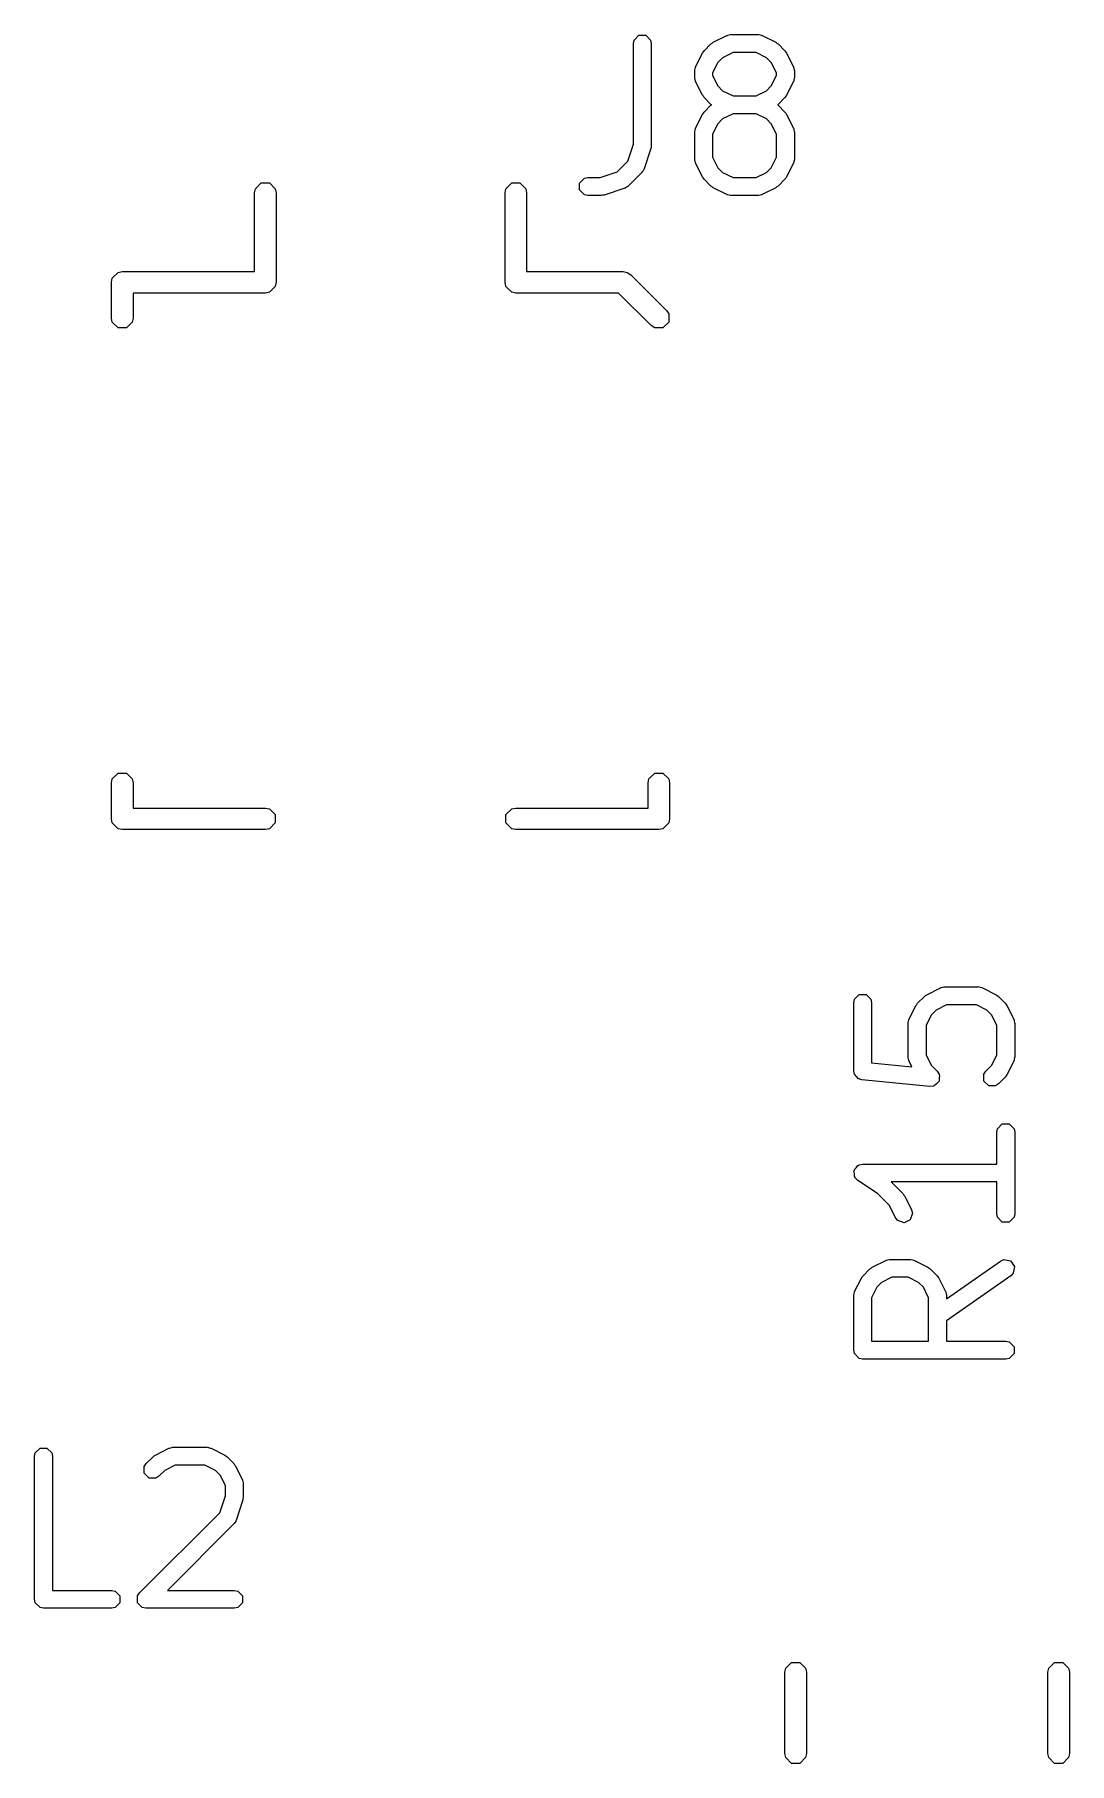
# Model space of a CAD drawing. Header units: inches. Extents: x -1.62 to 1.64, y 0 to 4.72.
# Drawn here: x 0.2337 to 0.4614, y 4.1188 to 4.4994 of the extents above; entities that cross this region are included whole.
import ezdxf

# ---------------------------------------------------------------- set-up
doc = ezdxf.new("R2010")
doc.units = ezdxf.units.IN
doc.header["$MEASUREMENT"] = 0
doc.layers.add('BLACK', color=250, linetype='CONTINUOUS')

msp = doc.modelspace()

# ---------------------------------------------------------------- linework, layer by layer
at = {"layer": 'BLACK', "linetype": 'CONTINUOUS'}
for p, q in [((0.36564, 4.4982), (0.3667, 4.49926)), ((0.3667, 4.49926), (0.36821, 4.49926)), ((0.36821, 4.49926), (0.36927, 4.4982)), ((0.38307, 4.49771), (0.38607, 4.49921)), ((0.38607, 4.49921), (0.38617, 4.49923)), ((0.38617, 4.49923), (0.3862, 4.49926)), ((0.3862, 4.49926), (0.38651, 4.49933)), ((0.38651, 4.49933), (0.38681, 4.49941)), ((0.38681, 4.49941), (0.38685, 4.49939)), ((0.38685, 4.49939), (0.38695, 4.49941)), ((0.38695, 4.49941), (0.39295, 4.49941)), ((0.39295, 4.49941), (0.39305, 4.49939)), ((0.39305, 4.49939), (0.39309, 4.49941)), ((0.39309, 4.49941), (0.39339, 4.49933)), ((0.39339, 4.49933), (0.3937, 4.49926)), ((0.3937, 4.49926), (0.39374, 4.49923)), ((0.39374, 4.49923), (0.39383, 4.49921)), ((0.39383, 4.49921), (0.39683, 4.49771)), ((0.36549, 4.49745), (0.36564, 4.4982)), ((0.36549, 4.47527), (0.36549, 4.49745)), ((0.36927, 4.4982), (0.36942, 4.49745)), ((0.36942, 4.49745), (0.36942, 4.47495)), ((0.37919, 4.49233), (0.38069, 4.49533)), ((0.38069, 4.49533), (0.38088, 4.49558)), ((0.38088, 4.49558), (0.38106, 4.49584)), ((0.38106, 4.49584), (0.38256, 4.49734)), ((0.38256, 4.49734), (0.38282, 4.49751)), ((0.38282, 4.49751), (0.38307, 4.49771)), ((0.38742, 4.49548), (0.38512, 4.49433)), ((0.39249, 4.49548), (0.38742, 4.49548)), ((0.39478, 4.49433), (0.39249, 4.49548)), ((0.39683, 4.49771), (0.39708, 4.49751)), ((0.39708, 4.49751), (0.39734, 4.49734)), ((0.39734, 4.49734), (0.39884, 4.49584)), ((0.39884, 4.49584), (0.39902, 4.49557)), ((0.39902, 4.49557), (0.39921, 4.49533)), ((0.39921, 4.49533), (0.40071, 4.49233)), ((0.37898, 4.49145), (0.379, 4.49154)), ((0.37898, 4.48995), (0.37898, 4.49145)), ((0.37899, 4.49159), (0.37907, 4.49189)), ((0.379, 4.49154), (0.37899, 4.49159)), ((0.37907, 4.49189), (0.37913, 4.4922)), ((0.37913, 4.4922), (0.37917, 4.49223)), ((0.37917, 4.49223), (0.37919, 4.49233)), ((0.38407, 4.49328), (0.38292, 4.49098)), ((0.38512, 4.49433), (0.38407, 4.49328)), ((0.39583, 4.49328), (0.39478, 4.49433)), ((0.39698, 4.49098), (0.39583, 4.49328)), ((0.40071, 4.49233), (0.40074, 4.49223)), ((0.40074, 4.49223), (0.40077, 4.4922)), ((0.40077, 4.4922), (0.40083, 4.49189)), ((0.40083, 4.49189), (0.40091, 4.49159)), ((0.40091, 4.49159), (0.4009, 4.49154)), ((0.4009, 4.49154), (0.40092, 4.49145)), ((0.40092, 4.49145), (0.40092, 4.48995)), ((0.379, 4.48985), (0.37898, 4.48995)), ((0.37899, 4.48981), (0.379, 4.48985)), ((0.37907, 4.4895), (0.37899, 4.48981)), ((0.37913, 4.48919), (0.37907, 4.4895)), ((0.37917, 4.48916), (0.37913, 4.48919)), ((0.37919, 4.48907), (0.37917, 4.48916)), ((0.38069, 4.48607), (0.37919, 4.48907)), ((0.38292, 4.49098), (0.38292, 4.49041)), ((0.38292, 4.49041), (0.38407, 4.48811)), ((0.38407, 4.48811), (0.38512, 4.48706)), ((0.39478, 4.48706), (0.39583, 4.48811)), ((0.39583, 4.48811), (0.39698, 4.49041)), ((0.39698, 4.49041), (0.39698, 4.49098)), ((0.40071, 4.48907), (0.39921, 4.48607)), ((0.40074, 4.48916), (0.40071, 4.48907)), ((0.40077, 4.48919), (0.40074, 4.48916)), ((0.40083, 4.4895), (0.40077, 4.48919)), ((0.40091, 4.48981), (0.40083, 4.4895)), ((0.40092, 4.48995), (0.4009, 4.48985)), ((0.4009, 4.48985), (0.40091, 4.48981)), ((0.38088, 4.48582), (0.38069, 4.48607)), ((0.38106, 4.48555), (0.38088, 4.48582)), ((0.38256, 4.48405), (0.38106, 4.48555)), ((0.38106, 4.48234), (0.38256, 4.48384)), ((0.38272, 4.48395), (0.38256, 4.48405)), ((0.38256, 4.48384), (0.38272, 4.48395)), ((0.38512, 4.48706), (0.38742, 4.48592)), ((0.38742, 4.48592), (0.39249, 4.48592)), ((0.39249, 4.48592), (0.39478, 4.48706)), ((0.39734, 4.48405), (0.39718, 4.48395)), ((0.39718, 4.48395), (0.39734, 4.48384)), ((0.39884, 4.48555), (0.39734, 4.48405)), ((0.39734, 4.48384), (0.39884, 4.48234)), ((0.39902, 4.48582), (0.39884, 4.48555)), ((0.39921, 4.48607), (0.39902, 4.48582)), ((0.37919, 4.47883), (0.38069, 4.48183)), ((0.38069, 4.48183), (0.38088, 4.48208)), ((0.38088, 4.48208), (0.38106, 4.48234)), ((0.38512, 4.48083), (0.38407, 4.47978)), ((0.38742, 4.48198), (0.38512, 4.48083)), ((0.39249, 4.48198), (0.38742, 4.48198)), ((0.39478, 4.48083), (0.39249, 4.48198)), ((0.39583, 4.47978), (0.39478, 4.48083)), ((0.39884, 4.48234), (0.39902, 4.48208)), ((0.39902, 4.48208), (0.39921, 4.48183)), ((0.39921, 4.48183), (0.40071, 4.47883)), ((0.37898, 4.47795), (0.379, 4.47804)), ((0.37898, 4.47195), (0.37898, 4.47795)), ((0.37899, 4.47809), (0.37907, 4.47839)), ((0.379, 4.47804), (0.37899, 4.47809)), ((0.37907, 4.47839), (0.37913, 4.4787)), ((0.37913, 4.4787), (0.37917, 4.47873)), ((0.37917, 4.47873), (0.37919, 4.47883)), ((0.38407, 4.47978), (0.38292, 4.47748)), ((0.38292, 4.47748), (0.38292, 4.47241)), ((0.39698, 4.47748), (0.39583, 4.47978)), ((0.39698, 4.47241), (0.39698, 4.47748)), ((0.40071, 4.47883), (0.40074, 4.47873)), ((0.40074, 4.47873), (0.40077, 4.4787)), ((0.40077, 4.4787), (0.40083, 4.47839)), ((0.40083, 4.47839), (0.40091, 4.47809)), ((0.40091, 4.47809), (0.4009, 4.47804)), ((0.4009, 4.47804), (0.40092, 4.47795)), ((0.40092, 4.47795), (0.40092, 4.47195)), ((0.36423, 4.47151), (0.36549, 4.47527)), ((0.36932, 4.47433), (0.36782, 4.46983)), ((0.36936, 4.47464), (0.36932, 4.47433)), ((0.36942, 4.47495), (0.36936, 4.47464)), ((0.38292, 4.47241), (0.38407, 4.47011)), ((0.39583, 4.47011), (0.39698, 4.47241)), ((0.35814, 4.46792), (0.36189, 4.46917)), ((0.36189, 4.46917), (0.36423, 4.47151)), ((0.36735, 4.46906), (0.36435, 4.46606)), ((0.3674, 4.46914), (0.36735, 4.46906)), ((0.36744, 4.46916), (0.3674, 4.46914)), ((0.3676, 4.46943), (0.36744, 4.46916)), ((0.36777, 4.4697), (0.3676, 4.46943)), ((0.36782, 4.46983), (0.36777, 4.46974)), ((0.36777, 4.46974), (0.36777, 4.4697)), ((0.379, 4.47185), (0.37898, 4.47195)), ((0.37899, 4.47181), (0.379, 4.47185)), ((0.37907, 4.4715), (0.37899, 4.47181)), ((0.37913, 4.47119), (0.37907, 4.4715)), ((0.37917, 4.47116), (0.37913, 4.47119)), ((0.37919, 4.47107), (0.37917, 4.47116)), ((0.38069, 4.46807), (0.37919, 4.47107)), ((0.38407, 4.47011), (0.38512, 4.46907)), ((0.38512, 4.46907), (0.38742, 4.46792)), ((0.39249, 4.46792), (0.39478, 4.46907)), ((0.39478, 4.46907), (0.39583, 4.47011)), ((0.40071, 4.47107), (0.39921, 4.46807)), ((0.40074, 4.47116), (0.40071, 4.47107)), ((0.40077, 4.47119), (0.40074, 4.47116)), ((0.40083, 4.4715), (0.40077, 4.47119)), ((0.40091, 4.47181), (0.40083, 4.4715)), ((0.40092, 4.47195), (0.4009, 4.47185)), ((0.4009, 4.47185), (0.40091, 4.47181)), ((0.28212, 4.46457), (0.2823, 4.46547)), ((0.2823, 4.46547), (0.28358, 4.46675)), ((0.28358, 4.46675), (0.28539, 4.46675)), ((0.28539, 4.46675), (0.28666, 4.46547)), ((0.28666, 4.46547), (0.28684, 4.46457)), ((0.33724, 4.46457), (0.33742, 4.46547)), ((0.33742, 4.46547), (0.3387, 4.46675)), ((0.3387, 4.46675), (0.3405, 4.46675)), ((0.3405, 4.46675), (0.34178, 4.46547)), ((0.34178, 4.46547), (0.34196, 4.46457)), ((0.35364, 4.4667), (0.3547, 4.46777)), ((0.35364, 4.4652), (0.35364, 4.4667)), ((0.3547, 4.46413), (0.35364, 4.4652)), ((0.3547, 4.46777), (0.35546, 4.46792)), ((0.35546, 4.46792), (0.35814, 4.46792)), ((0.36358, 4.46558), (0.35908, 4.46408)), ((0.36366, 4.46563), (0.36358, 4.46558)), ((0.36371, 4.46563), (0.36366, 4.46563)), ((0.36397, 4.46581), (0.36371, 4.46563)), ((0.36424, 4.46596), (0.36397, 4.46581)), ((0.36426, 4.466), (0.36424, 4.46596)), ((0.36435, 4.46606), (0.36426, 4.466)), ((0.38088, 4.46782), (0.38069, 4.46807)), ((0.38106, 4.46756), (0.38088, 4.46782)), ((0.38256, 4.46606), (0.38106, 4.46756)), ((0.38282, 4.46588), (0.38256, 4.46606)), ((0.38307, 4.46569), (0.38282, 4.46588)), ((0.38607, 4.46419), (0.38307, 4.46569)), ((0.38742, 4.46792), (0.39249, 4.46792)), ((0.39683, 4.46569), (0.39383, 4.46419)), ((0.39708, 4.46588), (0.39683, 4.46569)), ((0.39734, 4.46606), (0.39708, 4.46588)), ((0.39884, 4.46756), (0.39734, 4.46606)), ((0.39902, 4.46782), (0.39884, 4.46756)), ((0.39921, 4.46807), (0.39902, 4.46782)), ((0.28212, 4.44724), (0.28212, 4.46457)), ((0.28684, 4.46457), (0.28684, 4.44488)), ((0.33724, 4.44488), (0.33724, 4.46457)), ((0.34196, 4.46457), (0.34196, 4.44724)), ((0.35546, 4.46398), (0.3547, 4.46413)), ((0.35846, 4.46398), (0.35546, 4.46398)), ((0.35876, 4.46404), (0.35846, 4.46398)), ((0.35908, 4.46408), (0.35876, 4.46404)), ((0.38617, 4.46416), (0.38607, 4.46419)), ((0.3862, 4.46413), (0.38617, 4.46416)), ((0.38651, 4.46407), (0.3862, 4.46413)), ((0.38681, 4.46399), (0.38651, 4.46407)), ((0.38685, 4.464), (0.38681, 4.46399)), ((0.38695, 4.46398), (0.38685, 4.464)), ((0.39295, 4.46398), (0.38695, 4.46398)), ((0.39305, 4.464), (0.39295, 4.46398)), ((0.39309, 4.46399), (0.39305, 4.464)), ((0.39339, 4.46407), (0.39309, 4.46399)), ((0.3937, 4.46413), (0.39339, 4.46407)), ((0.39374, 4.46416), (0.3937, 4.46413)), ((0.39383, 4.46419), (0.39374, 4.46416)), ((0.25062, 4.44488), (0.2508, 4.44579)), ((0.2508, 4.44579), (0.25208, 4.44706)), ((0.25208, 4.44706), (0.25299, 4.44724)), ((0.25299, 4.44724), (0.28212, 4.44724)), ((0.34196, 4.44724), (0.36322, 4.44724)), ((0.36322, 4.44724), (0.36413, 4.44706)), ((0.36413, 4.44706), (0.36489, 4.44655)), ((0.36489, 4.44655), (0.37277, 4.43868)), ((0.25062, 4.43701), (0.25062, 4.44488)), ((0.28448, 4.44252), (0.25535, 4.44252)), ((0.25535, 4.44252), (0.25535, 4.43701)), ((0.28539, 4.4427), (0.28448, 4.44252)), ((0.28666, 4.44398), (0.28539, 4.4427)), ((0.28684, 4.44488), (0.28666, 4.44398)), ((0.33742, 4.44398), (0.33724, 4.44488)), ((0.3387, 4.4427), (0.33742, 4.44398)), ((0.3396, 4.44252), (0.3387, 4.4427)), ((0.36224, 4.44252), (0.3396, 4.44252)), ((0.36943, 4.43534), (0.36224, 4.44252)), ((0.37277, 4.43868), (0.37328, 4.43791)), ((0.2508, 4.4361), (0.25062, 4.43701)), ((0.25208, 4.43483), (0.2508, 4.4361)), ((0.25389, 4.43483), (0.25208, 4.43483)), ((0.25517, 4.4361), (0.25389, 4.43483)), ((0.25535, 4.43701), (0.25517, 4.4361)), ((0.37019, 4.43483), (0.36943, 4.43534)), ((0.372, 4.43483), (0.37019, 4.43483)), ((0.37328, 4.4361), (0.372, 4.43483)), ((0.37328, 4.43791), (0.37328, 4.4361)), ((0.25062, 4.33465), (0.2508, 4.33555)), ((0.2508, 4.33555), (0.25208, 4.33683)), ((0.25208, 4.33683), (0.25389, 4.33683)), ((0.25389, 4.33683), (0.25517, 4.33555)), ((0.25517, 4.33555), (0.25535, 4.33465)), ((0.36873, 4.33465), (0.36891, 4.33555)), ((0.36891, 4.33555), (0.37019, 4.33683)), ((0.37019, 4.33683), (0.372, 4.33683)), ((0.372, 4.33683), (0.37328, 4.33555)), ((0.37328, 4.33555), (0.37346, 4.33465)), ((0.25062, 4.32677), (0.25062, 4.33465)), ((0.25535, 4.33465), (0.25535, 4.32913)), ((0.36873, 4.32913), (0.36873, 4.33465)), ((0.37346, 4.33465), (0.37346, 4.32677)), ((0.25535, 4.32913), (0.28448, 4.32913)), ((0.28448, 4.32913), (0.28539, 4.32895)), ((0.28539, 4.32895), (0.28666, 4.32768)), ((0.28666, 4.32768), (0.28666, 4.32587)), ((0.33742, 4.32768), (0.3387, 4.32895)), ((0.33742, 4.32587), (0.33742, 4.32768)), ((0.3387, 4.32895), (0.3396, 4.32913)), ((0.3396, 4.32913), (0.36873, 4.32913)), ((0.2508, 4.32587), (0.25062, 4.32677)), ((0.25208, 4.32459), (0.2508, 4.32587)), ((0.25299, 4.32441), (0.25208, 4.32459)), ((0.28448, 4.32441), (0.25299, 4.32441)), ((0.28539, 4.32459), (0.28448, 4.32441)), ((0.28666, 4.32587), (0.28539, 4.32459)), ((0.3387, 4.32459), (0.33742, 4.32587)), ((0.3396, 4.32441), (0.3387, 4.32459)), ((0.3711, 4.32441), (0.3396, 4.32441)), ((0.372, 4.32459), (0.3711, 4.32441)), ((0.37328, 4.32587), (0.372, 4.32459)), ((0.37346, 4.32677), (0.37328, 4.32587)), ((0.43006, 4.28804), (0.43306, 4.28954)), ((0.43306, 4.28954), (0.43315, 4.28956)), ((0.43315, 4.28956), (0.43319, 4.2896)), ((0.43319, 4.2896), (0.43349, 4.28966)), ((0.43349, 4.28966), (0.4338, 4.28974)), ((0.4338, 4.28974), (0.43384, 4.28973)), ((0.43384, 4.28973), (0.43394, 4.28975)), ((0.43394, 4.28975), (0.44144, 4.28975)), ((0.44144, 4.28975), (0.44153, 4.28973)), ((0.44153, 4.28973), (0.44158, 4.28974)), ((0.44158, 4.28974), (0.44188, 4.28966)), ((0.44188, 4.28966), (0.44219, 4.2896)), ((0.44219, 4.2896), (0.44222, 4.28956)), ((0.44222, 4.28956), (0.44232, 4.28954)), ((0.44232, 4.28954), (0.44532, 4.28804)), ((0.41397, 4.28628), (0.41412, 4.28703)), ((0.41397, 4.27128), (0.41397, 4.28628)), ((0.41412, 4.28703), (0.41519, 4.2881)), ((0.41519, 4.2881), (0.41669, 4.2881)), ((0.41669, 4.2881), (0.41776, 4.28703)), ((0.41776, 4.28703), (0.41791, 4.28628)), ((0.41791, 4.28628), (0.41791, 4.27306)), ((0.42768, 4.28566), (0.42787, 4.28591)), ((0.42787, 4.28591), (0.42805, 4.28617)), ((0.42805, 4.28617), (0.42955, 4.28767)), ((0.42955, 4.28767), (0.42981, 4.28784)), ((0.42981, 4.28784), (0.43006, 4.28804)), ((0.4344, 4.28581), (0.4321, 4.28466)), ((0.44097, 4.28581), (0.4344, 4.28581)), ((0.44327, 4.28466), (0.44097, 4.28581)), ((0.44532, 4.28804), (0.44557, 4.28784)), ((0.44557, 4.28784), (0.44583, 4.28767)), ((0.44583, 4.28767), (0.44733, 4.28617)), ((0.44733, 4.28617), (0.4475, 4.28591)), ((0.4475, 4.28591), (0.4477, 4.28566)), ((0.42598, 4.28192), (0.42606, 4.28222)), ((0.42599, 4.28187), (0.42598, 4.28192)), ((0.42606, 4.28222), (0.42612, 4.28253)), ((0.42612, 4.28253), (0.42615, 4.28256)), ((0.42615, 4.28256), (0.42618, 4.28266)), ((0.42618, 4.28266), (0.42768, 4.28566)), ((0.43106, 4.28361), (0.42991, 4.28131)), ((0.4321, 4.28466), (0.43106, 4.28361)), ((0.44432, 4.28361), (0.44327, 4.28466)), ((0.44547, 4.28131), (0.44432, 4.28361)), ((0.4477, 4.28566), (0.4492, 4.28266)), ((0.4492, 4.28266), (0.44922, 4.28256)), ((0.44922, 4.28256), (0.44926, 4.28253)), ((0.44926, 4.28253), (0.44932, 4.28222)), ((0.44932, 4.28222), (0.4494, 4.28192)), ((0.4494, 4.28192), (0.44939, 4.28187)), ((0.42597, 4.28178), (0.42599, 4.28187)), ((0.42597, 4.27428), (0.42597, 4.28178)), ((0.42991, 4.28131), (0.42991, 4.27474)), ((0.44547, 4.27474), (0.44547, 4.28131)), ((0.44939, 4.28187), (0.44941, 4.28178)), ((0.44941, 4.28178), (0.44941, 4.27428)), ((0.42991, 4.27474), (0.43106, 4.27244)), ((0.44432, 4.27244), (0.44547, 4.27474)), ((0.41407, 4.27081), (0.41397, 4.27128)), ((0.41406, 4.27071), (0.41407, 4.27081)), ((0.41409, 4.27066), (0.41406, 4.27071)), ((0.41412, 4.27053), (0.41409, 4.27066)), ((0.41459, 4.27006), (0.41412, 4.27053)), ((0.41791, 4.27306), (0.42679, 4.27217)), ((0.42599, 4.27418), (0.42597, 4.27428)), ((0.42598, 4.27414), (0.42599, 4.27418)), ((0.42606, 4.27383), (0.42598, 4.27414)), ((0.42612, 4.27352), (0.42606, 4.27383)), ((0.42615, 4.27349), (0.42612, 4.27352)), ((0.42618, 4.2734), (0.42615, 4.27349)), ((0.42679, 4.27217), (0.42618, 4.2734)), ((0.43106, 4.27244), (0.43233, 4.27117)), ((0.43233, 4.27117), (0.43276, 4.27053)), ((0.43276, 4.27053), (0.43276, 4.27043)), ((0.44262, 4.27053), (0.44305, 4.27117)), ((0.44262, 4.26903), (0.44262, 4.27053)), ((0.44305, 4.27117), (0.44432, 4.27244)), ((0.4492, 4.2734), (0.4477, 4.2704)), ((0.44922, 4.27349), (0.4492, 4.2734)), ((0.44926, 4.27352), (0.44922, 4.27349)), ((0.44932, 4.27383), (0.44926, 4.27352)), ((0.4494, 4.27414), (0.44932, 4.27383)), ((0.44941, 4.27428), (0.44939, 4.27418)), ((0.44939, 4.27418), (0.4494, 4.27414)), ((0.41501, 4.26954), (0.41459, 4.27006)), ((0.41514, 4.2695), (0.41501, 4.26954)), ((0.41519, 4.26946), (0.41514, 4.2695)), ((0.41529, 4.26946), (0.41519, 4.26946)), ((0.41574, 4.26932), (0.41529, 4.26946)), ((0.43074, 4.26782), (0.41574, 4.26932)), ((0.43151, 4.26789), (0.43074, 4.26782)), ((0.43159, 4.26796), (0.43151, 4.26789)), ((0.43169, 4.26796), (0.43159, 4.26796)), ((0.43216, 4.26843), (0.43169, 4.26796)), ((0.43267, 4.26885), (0.43216, 4.26843)), ((0.43268, 4.26895), (0.43267, 4.26885)), ((0.43276, 4.26903), (0.43268, 4.26895)), ((0.43276, 4.27043), (0.43282, 4.27035)), ((0.43282, 4.27035), (0.43276, 4.26969)), ((0.43276, 4.26969), (0.43276, 4.26903)), ((0.44368, 4.26796), (0.44262, 4.26903)), ((0.44519, 4.26796), (0.44368, 4.26796)), ((0.44583, 4.26839), (0.44519, 4.26796)), ((0.44733, 4.26989), (0.44583, 4.26839)), ((0.4475, 4.27015), (0.44733, 4.26989)), ((0.4477, 4.2704), (0.4475, 4.27015)), ((0.44562, 4.25853), (0.44668, 4.2596)), ((0.44668, 4.2596), (0.44819, 4.2596)), ((0.44819, 4.2596), (0.44926, 4.25853)), ((0.44547, 4.25778), (0.44562, 4.25853)), ((0.44547, 4.25075), (0.44547, 4.25778)), ((0.44926, 4.25853), (0.44941, 4.25778)), ((0.44941, 4.25778), (0.44941, 4.23978)), ((0.41401, 4.24916), (0.41412, 4.24933)), ((0.41412, 4.2486), (0.41401, 4.24916)), ((0.41412, 4.24953), (0.41453, 4.24994)), ((0.41412, 4.24933), (0.41412, 4.24953)), ((0.41412, 4.24803), (0.41412, 4.2486)), ((0.41427, 4.24788), (0.41412, 4.24803)), ((0.41431, 4.24769), (0.41427, 4.24788)), ((0.41485, 4.24714), (0.41431, 4.24769)), ((0.41453, 4.24994), (0.41485, 4.25042)), ((0.41485, 4.25042), (0.41504, 4.25046)), ((0.41504, 4.25046), (0.41519, 4.2506)), ((0.41519, 4.2506), (0.41594, 4.25075)), ((0.41594, 4.25075), (0.44547, 4.25075)), ((0.41919, 4.24425), (0.41485, 4.24714)), ((0.42182, 4.24162), (0.41919, 4.24425)), ((0.44547, 4.24681), (0.42219, 4.24681)), ((0.42219, 4.24681), (0.42483, 4.24417)), ((0.42483, 4.24417), (0.42501, 4.24391)), ((0.42501, 4.24391), (0.4252, 4.24366)), ((0.44547, 4.23978), (0.44547, 4.24681)), ((0.42318, 4.2389), (0.42182, 4.24162)), ((0.4252, 4.24366), (0.4267, 4.24066)), ((0.4267, 4.24066), (0.4269, 4.23992)), ((0.42365, 4.2383), (0.42318, 4.2389)), ((0.42508, 4.23782), (0.42365, 4.2383)), ((0.42643, 4.23849), (0.42508, 4.23782)), ((0.4269, 4.23992), (0.42643, 4.23849)), ((0.44562, 4.23903), (0.44547, 4.23978)), ((0.44668, 4.23796), (0.44562, 4.23903)), ((0.44819, 4.23796), (0.44668, 4.23796)), ((0.44926, 4.23903), (0.44819, 4.23796)), ((0.44941, 4.23978), (0.44926, 4.23903)), ((0.41806, 4.22804), (0.42106, 4.22954)), ((0.42106, 4.22954), (0.42115, 4.22957)), ((0.42115, 4.22957), (0.42119, 4.2296)), ((0.42119, 4.2296), (0.4215, 4.22966)), ((0.4215, 4.22966), (0.4218, 4.22975)), ((0.4218, 4.22975), (0.42184, 4.22973)), ((0.42184, 4.22973), (0.42194, 4.22975)), ((0.42194, 4.22975), (0.42644, 4.22975)), ((0.42644, 4.22975), (0.42654, 4.22973)), ((0.42654, 4.22973), (0.42658, 4.22975)), ((0.42658, 4.22975), (0.42688, 4.22966)), ((0.42688, 4.22966), (0.42719, 4.2296)), ((0.42719, 4.2296), (0.42722, 4.22957)), ((0.42722, 4.22957), (0.42732, 4.22954)), ((0.42732, 4.22954), (0.43032, 4.22804)), ((0.43441, 4.22107), (0.44631, 4.2294)), ((0.44631, 4.2294), (0.44701, 4.22971)), ((0.44701, 4.22971), (0.44849, 4.22944)), ((0.44849, 4.22944), (0.44936, 4.22821)), ((0.41418, 4.22267), (0.41568, 4.22566)), ((0.41568, 4.22566), (0.41587, 4.22591)), ((0.41587, 4.22591), (0.41605, 4.22618)), ((0.41605, 4.22618), (0.41755, 4.22768)), ((0.41755, 4.22768), (0.41781, 4.22785)), ((0.41781, 4.22785), (0.41806, 4.22804)), ((0.4224, 4.22582), (0.42011, 4.22467)), ((0.42597, 4.22582), (0.4224, 4.22582)), ((0.42827, 4.22467), (0.42597, 4.22582)), ((0.43032, 4.22804), (0.43057, 4.22785)), ((0.43057, 4.22785), (0.43083, 4.22768)), ((0.43083, 4.22768), (0.43233, 4.22618)), ((0.43233, 4.22618), (0.43251, 4.22591)), ((0.43251, 4.22591), (0.4327, 4.22566)), ((0.4327, 4.22566), (0.4342, 4.22267)), ((0.44857, 4.22617), (0.43441, 4.21626)), ((0.4491, 4.22673), (0.44857, 4.22617)), ((0.44936, 4.22821), (0.4491, 4.22673)), ((0.41397, 4.22178), (0.41399, 4.22188)), ((0.41397, 4.20979), (0.41397, 4.22178)), ((0.41398, 4.22192), (0.41406, 4.22223)), ((0.41399, 4.22188), (0.41398, 4.22192)), ((0.41406, 4.22223), (0.41412, 4.22254)), ((0.41412, 4.22254), (0.41415, 4.22257)), ((0.41415, 4.22257), (0.41418, 4.22267)), ((0.41906, 4.22362), (0.41791, 4.22132)), ((0.41791, 4.22132), (0.41791, 4.21175)), ((0.42011, 4.22467), (0.41906, 4.22362)), ((0.42932, 4.22362), (0.42827, 4.22467)), ((0.43047, 4.22132), (0.42932, 4.22362)), ((0.43047, 4.21175), (0.43047, 4.22132)), ((0.4342, 4.22267), (0.43423, 4.22257)), ((0.43423, 4.22257), (0.43426, 4.22254)), ((0.43426, 4.22254), (0.43432, 4.22223)), ((0.43432, 4.22223), (0.4344, 4.22192)), ((0.4344, 4.22192), (0.43439, 4.22188)), ((0.43439, 4.22188), (0.43441, 4.22178)), ((0.43441, 4.22178), (0.43441, 4.22107)), ((0.43441, 4.21626), (0.43441, 4.21175)), ((0.41412, 4.20903), (0.41397, 4.20979)), ((0.41791, 4.21175), (0.43047, 4.21175)), ((0.43441, 4.21175), (0.44744, 4.21175)), ((0.44744, 4.21175), (0.44819, 4.2116)), ((0.44819, 4.2116), (0.44926, 4.21054)), ((0.44926, 4.21054), (0.44926, 4.20903)), ((0.41519, 4.20797), (0.41412, 4.20903)), ((0.41594, 4.20782), (0.41519, 4.20797)), ((0.44744, 4.20782), (0.41594, 4.20782)), ((0.44819, 4.20797), (0.44744, 4.20782)), ((0.44926, 4.20903), (0.44819, 4.20797)), ((0.23369, 4.18642), (0.23384, 4.18717)), ((0.23384, 4.18717), (0.2349, 4.18824)), ((0.2349, 4.18824), (0.23641, 4.18824)), ((0.23641, 4.18824), (0.23748, 4.18717)), ((0.23748, 4.18717), (0.23763, 4.18642)), ((0.26027, 4.18668), (0.26327, 4.18818)), ((0.26327, 4.18818), (0.26337, 4.18821)), ((0.26337, 4.18821), (0.2634, 4.18824)), ((0.2634, 4.18824), (0.26371, 4.1883)), ((0.26371, 4.1883), (0.26401, 4.18839)), ((0.26401, 4.18839), (0.26406, 4.18837)), ((0.26406, 4.18837), (0.26415, 4.18839)), ((0.26415, 4.18839), (0.27165, 4.18839)), ((0.27165, 4.18839), (0.27175, 4.18837)), ((0.27175, 4.18837), (0.27179, 4.18839)), ((0.27179, 4.18839), (0.2721, 4.1883)), ((0.2721, 4.1883), (0.27241, 4.18824)), ((0.27241, 4.18824), (0.27244, 4.18821)), ((0.27244, 4.18821), (0.27253, 4.18818)), ((0.27253, 4.18818), (0.27553, 4.18668)), ((0.23369, 4.15493), (0.23369, 4.18642)), ((0.23763, 4.18642), (0.23763, 4.15689)), ((0.25784, 4.18418), (0.25826, 4.18481)), ((0.25784, 4.18267), (0.25784, 4.18418)), ((0.25826, 4.18481), (0.25976, 4.18631)), ((0.25976, 4.18631), (0.26003, 4.18649)), ((0.26003, 4.18649), (0.26027, 4.18668)), ((0.26232, 4.1833), (0.26105, 4.18203)), ((0.26462, 4.18445), (0.26232, 4.1833)), ((0.27119, 4.18445), (0.26462, 4.18445)), ((0.27349, 4.1833), (0.27119, 4.18445)), ((0.27454, 4.18226), (0.27349, 4.1833)), ((0.27553, 4.18668), (0.27578, 4.18649)), ((0.27578, 4.18649), (0.27605, 4.18631)), ((0.27605, 4.18631), (0.27754, 4.18481)), ((0.27754, 4.18481), (0.27772, 4.18455)), ((0.27772, 4.18455), (0.27791, 4.1843)), ((0.27791, 4.1843), (0.27941, 4.1813)), ((0.2589, 4.1816), (0.25784, 4.18267)), ((0.26041, 4.1816), (0.2589, 4.1816)), ((0.26105, 4.18203), (0.26041, 4.1816)), ((0.27568, 4.17996), (0.27454, 4.18226)), ((0.27568, 4.17774), (0.27568, 4.17996)), ((0.27941, 4.1813), (0.27944, 4.18121)), ((0.27944, 4.18121), (0.27947, 4.18118)), ((0.27947, 4.18118), (0.27953, 4.18087)), ((0.27953, 4.18087), (0.27962, 4.18056)), ((0.27962, 4.18056), (0.2796, 4.18052)), ((0.2796, 4.18052), (0.27962, 4.18042)), ((0.27962, 4.18042), (0.27962, 4.17742)), ((0.27443, 4.17399), (0.27568, 4.17774)), ((0.27952, 4.1768), (0.27802, 4.1723)), ((0.27956, 4.17711), (0.27952, 4.1768)), ((0.27962, 4.17742), (0.27956, 4.17711)), ((0.25676, 4.15632), (0.27443, 4.17399)), ((0.2776, 4.17161), (0.27754, 4.17153)), ((0.27764, 4.17163), (0.2776, 4.17161)), ((0.2778, 4.17191), (0.27764, 4.17163)), ((0.27797, 4.17217), (0.2778, 4.17191)), ((0.27802, 4.1723), (0.27797, 4.17222)), ((0.27797, 4.17222), (0.27797, 4.17217)), ((0.27754, 4.17153), (0.26291, 4.15689)), ((0.23763, 4.15689), (0.25066, 4.15689)), ((0.25066, 4.15689), (0.25141, 4.15674)), ((0.25141, 4.15674), (0.25247, 4.15568)), ((0.25634, 4.15568), (0.25676, 4.15632)), ((0.26291, 4.15689), (0.27765, 4.15689)), ((0.27765, 4.15689), (0.27841, 4.15674)), ((0.27841, 4.15674), (0.27947, 4.15568)), ((0.23384, 4.15417), (0.23369, 4.15493)), ((0.2349, 4.15311), (0.23384, 4.15417)), ((0.23566, 4.15296), (0.2349, 4.15311)), ((0.25066, 4.15296), (0.23566, 4.15296)), ((0.25141, 4.15311), (0.25066, 4.15296)), ((0.25247, 4.15417), (0.25141, 4.15311)), ((0.25247, 4.15568), (0.25247, 4.15417)), ((0.25634, 4.15417), (0.25634, 4.15568)), ((0.2574, 4.15311), (0.25634, 4.15417)), ((0.25816, 4.15296), (0.2574, 4.15311)), ((0.27765, 4.15296), (0.25816, 4.15296)), ((0.27841, 4.15311), (0.27765, 4.15296)), ((0.27947, 4.15417), (0.27841, 4.15311)), ((0.27947, 4.15568), (0.27947, 4.15417)), ((0.39885, 4.13886), (0.39903, 4.13976)), ((0.39885, 4.12098), (0.39885, 4.13886)), ((0.39903, 4.13976), (0.40031, 4.14104)), ((0.40031, 4.14104), (0.40212, 4.14104)), ((0.40212, 4.14104), (0.4034, 4.13976)), ((0.4034, 4.13976), (0.40358, 4.13886)), ((0.40358, 4.13886), (0.40358, 4.12098)), ((0.45673, 4.13886), (0.45691, 4.13976)), ((0.45673, 4.12098), (0.45673, 4.13886)), ((0.45691, 4.13976), (0.45818, 4.14104)), ((0.45818, 4.14104), (0.45999, 4.14104)), ((0.45999, 4.14104), (0.46127, 4.13976)), ((0.46127, 4.13976), (0.46145, 4.13886)), ((0.46145, 4.13886), (0.46145, 4.12098)), ((0.39903, 4.12008), (0.39885, 4.12098)), ((0.40031, 4.1188), (0.39903, 4.12008)), ((0.40212, 4.1188), (0.40031, 4.1188)), ((0.4034, 4.12008), (0.40212, 4.1188)), ((0.40358, 4.12098), (0.4034, 4.12008)), ((0.45691, 4.12008), (0.45673, 4.12098)), ((0.45818, 4.1188), (0.45691, 4.12008)), ((0.45999, 4.1188), (0.45818, 4.1188)), ((0.46127, 4.12008), (0.45999, 4.1188)), ((0.46145, 4.12098), (0.46127, 4.12008))]:
    msp.add_line(p, q, dxfattribs=at)

doc.saveas('drawing.dxf')
